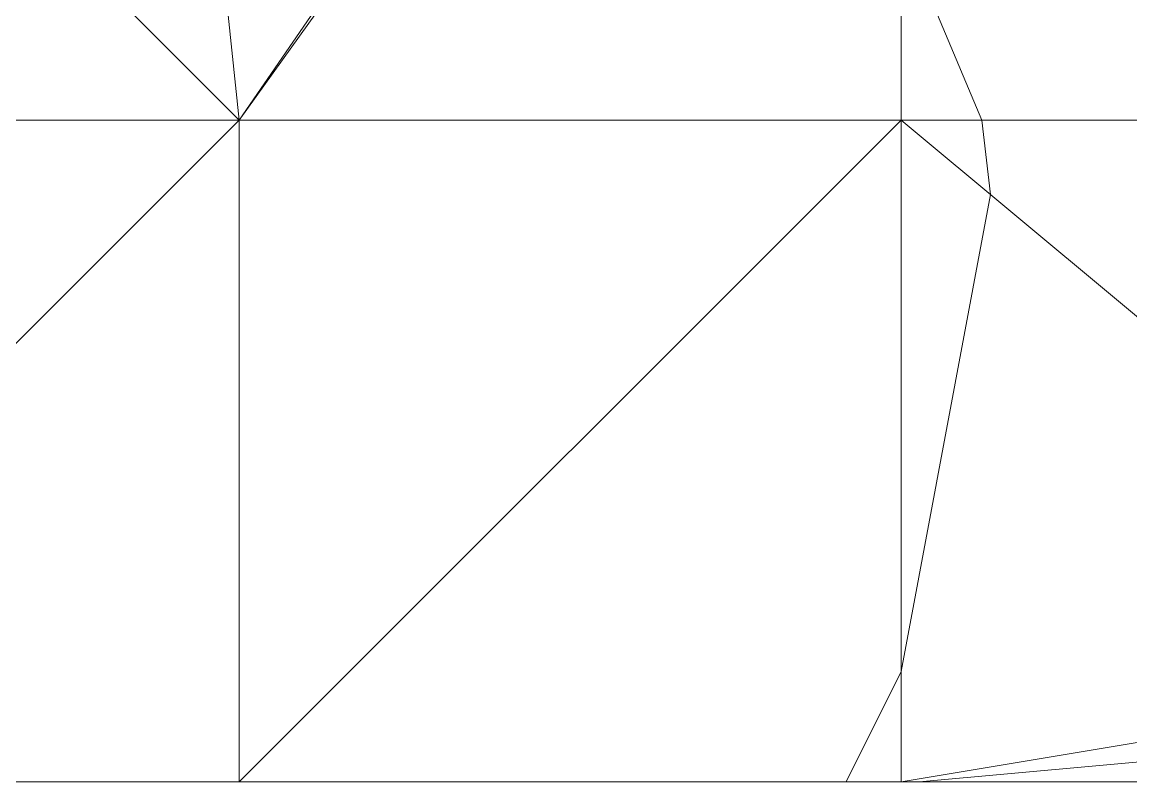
# Model space of a CAD drawing. Header units: millimetres. Extents: x -31422 to 28571, y -18299 to 14701.
# Drawn here: x 9588 to 14612, y -18299 to -14855 of the extents above; entities that cross this region are included whole.
import ezdxf

# ---------------------------------------------------------------- set-up
doc = ezdxf.new("R2010")
doc.units = ezdxf.units.MM
doc.layers.add('C-TOPO', color=7, linetype='Continuous', lineweight=9)
doc.layers.add('C-TOPO-MAJR', color=7, linetype='Continuous', lineweight=9)

msp = doc.modelspace()

# ---------------------------------------------------------------- linework, layer by layer
at = {"layer": 'C-TOPO-MAJR'}
for points in [[(3743, -13145, -1000), (5417.6, -12299, -1000), (6206.4, -11229.7, -1000), (7070.5, -9931.1, -1000), (7548.4, -9591.1, -1000), (7570.8, -9563.7, -1000), (7576.3, -9567.6, -1000), (9875.6, -11220, -1000), (10175.6, -11520, -1000), (12475.2, -12528.9, -1000), (12534.4, -12563, -1000), (13570.8, -14428.2, -1000), (13936.6, -15299, -1000), (13976.2, -15636.8, -1000), (13570.8, -17799, -1000), (13320.8, -18299, -1000)], [(13651.9, -18299, -1000), (16570.8, -18034.3, -1000), (18258.3, -18299, -1000)]]:
    msp.add_polyline3d(points, dxfattribs=at)

# ---------------------------------------------------------------- meshes
at = {"layer": 'C-TOPO'}
mesh = msp.add_polyface(dxfattribs=at)
corners = [(-4429.2, -16023.1, -1974.6), (-7429.2, -16239, -2160), (-4429.2, -18299, -1940), (-7429.2, -14818.8, -2063.6), (-8365, -14763, -2090), (-4429.2, -15117.1, -1814.9), (-7451.4, -14759.5, -2061.8), (-7429.2, -18299, -2160), (-4429.2, -14747.7, -1814.9), (-1429.2, -15043.3, -1540.3), (-1429.2, -16362.9, -1773), (1570.8, -18299, -1580), (1570.8, -14729.7, -1355), (-1429.2, -18299, -1760), (4570.8, -18299, -1430), (3743, -14716, -1260), (-1429.2, -14736.1, -1540.3), (1575.5, -14724.4, -1353.9), (7570.8, -12299, -1180), (3743, -12299, -860), (7570.8, -15299, -1320), (10570.8, -15299, -1180), (7570.8, -18299, -1260), (10570.8, -18299, -1055), (13570.8, -15299, -1025), (13570.8, -18299, -995), (16570.8, -18299, -1180), (16570.8, -17799, -840), (16570.8, -15299, -820), (13570.8, -11119, -905), (10131.7, -11100.2, -980), (17812, -13166, -720.5), (3743, -9299, -675), (13489.2, -11054.1, -904.2), (13618.7, -11052.4, -844), (13631.7, -11052.2, -903.1), (17460.6, -10999.7, -730)]
mesh.append_faces([[corners[k] for k in face] for face in [(0, 1, 2), (3, 4, 1), (3, 1, 5), (6, 4, 3), (1, 7, 2), (8, 6, 3), (5, 0, 9), (10, 0, 2), (8, 3, 5), (5, 1, 0), (10, 11, 12), (10, 13, 11), (13, 10, 2), (0, 10, 9), (14, 15, 11), (8, 9, 16), (9, 8, 5), (16, 9, 12), (12, 17, 16), (17, 12, 15), (18, 19, 15), (9, 10, 12), (11, 15, 12), (15, 14, 20), (21, 22, 23), (24, 23, 25), (21, 23, 24), (25, 26, 27), (28, 24, 27), (27, 24, 25), (29, 24, 28), (18, 20, 21), (18, 15, 20), (21, 20, 22), (18, 21, 30), (24, 29, 21), (31, 29, 28), (19, 18, 32), (20, 14, 22), (33, 29, 34), (33, 30, 21), (35, 34, 29), (31, 35, 29), (29, 33, 21), (31, 36, 35)]])

doc.saveas('drawing.dxf')
